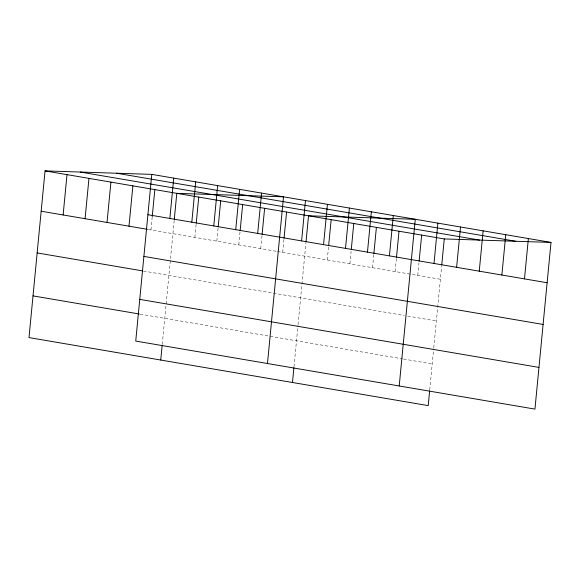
<?xml version="1.0" encoding="UTF-8"?>
<svg xmlns="http://www.w3.org/2000/svg" width="580" height="580" viewBox="0 0 580 580"><rect width="100%" height="100%" fill="white"/><g stroke="black" fill="none" stroke-linecap="round" stroke-linejoin="round"><path stroke-width="0.43" stroke-dasharray="2.9 2.17" d="M150.952 229.934L152.243 216.492M162.248 344.397L174.203 220.233M194.865 237.416L196.163 223.974M216.819 241.157L218.116 227.715M238.779 244.898L240.076 231.456M260.739 248.639L262.029 235.197M282.692 252.387L283.99 238.938M293.988 366.85L297.961 325.576M298.048 324.677L305.943 242.679M327.272 259.978L328.563 246.536M349.892 263.835L351.103 251.292M372.52 267.692L373.81 254.25M395.139 271.549L396.43 258.107M417.76 275.406L418.97 262.856M429.722 389.985L433.695 348.703M433.782 347.812L441.677 265.814M148.313 229.484L276.544 251.336M277.421 251.488L440.379 279.255M143.427 271.034L404.173 315.469M407.653 316.064L436.37 320.957M140.164 314.15L402.65 358.882M403.521 359.027L432.23 363.921"/><path stroke-width="0.87" d="M151.786 174.377L135.734 341.069L534.948 409.11L551 242.411L151.786 174.377L45.051 170.89L29 337.589L428.214 405.623L429.635 390.855M63.126 214.963L67.004 174.631M85.079 218.704L88.965 178.379M107.039 222.452L110.918 182.12M128.992 226.193L132.878 185.861M152.243 216.492L154.838 189.602M169.86 218.45L173.739 178.118M160.74 360.035L162.161 345.267M174.29 219.334L176.791 193.343L283.526 196.83L267.474 363.522M191.813 222.191L195.699 181.859M196.243 223.075L198.751 197.084M213.774 225.932L217.652 185.607M218.203 226.816L220.704 200.825M235.726 229.68L239.612 189.348M240.156 230.557L242.665 204.566M257.687 233.421L261.565 193.089M262.117 234.305L264.618 208.314M284.077 238.046L286.578 212.055M301.6 240.903L305.486 200.571M292.48 382.488L293.9 367.72M306.03 241.787L308.531 215.796L415.265 219.283L399.214 385.976M323.553 244.644L327.439 204.312M328.65 245.644L331.158 219.653M345.513 248.385L349.399 208.053M351.277 249.494L353.778 223.503M367.466 252.126L371.352 211.801M373.897 253.351L376.398 227.36M389.426 255.867L393.312 215.542M396.517 257.208L399.018 231.217M419.144 261.065L421.646 235.074M434.007 263.465L437.885 223.14M441.764 264.915L444.265 238.931L45.051 170.89M456.627 267.322L460.513 226.99M479.247 271.179L483.133 230.847M501.874 275.036L505.753 234.704M524.494 278.886L528.38 238.561M444.265 238.931L551 242.411M116.566 173.224L515.779 241.265M80.272 172.042L479.486 240.076M147.9 214.709L547.114 282.743M41.166 211.221L147.436 229.332M143.883 256.411L543.105 324.445M37.149 252.923L142.542 270.882M139.751 299.374L538.965 367.408M33.017 295.887L139.287 313.998"/></g></svg>
